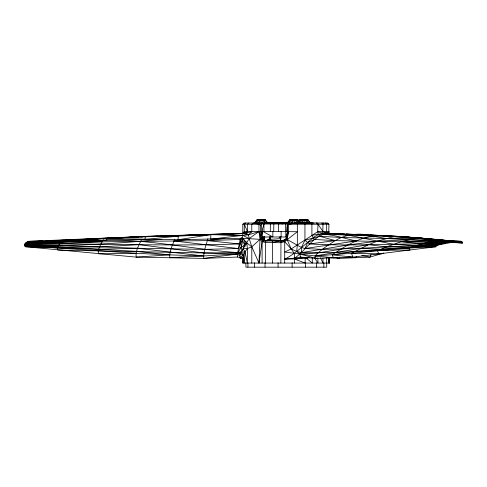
<?xml version="1.0" encoding="UTF-8"?>
<svg xmlns="http://www.w3.org/2000/svg" width="487" height="487" viewBox="0 0 487 487"><rect width="100%" height="100%" fill="white"/><g stroke="black" fill="none" stroke-linecap="round" stroke-linejoin="round"><path stroke-width="0.73" d="M242.812 238.204L242.812 240.31L241.211 247.451L237.729 252.625L237.364 254.037L237.516 257.045L240.45 257.635M328.256 257.897L328.999 263.071L329.023 257.879M243.153 263.071L243.238 254.561L244.961 251.785L247.396 248.589L251.791 246.806L261.148 238.332L262.584 238.332L264.021 239.927L265.878 240.98L281.261 240.98L284.804 239.927L286.569 238.332L288.578 231.532L288.535 223.016L287.494 224.014L261.282 224.014L259.821 223.016L258.938 224.245L258.938 231.532L259.991 239.348L258.974 263.071L251.791 246.806L249.204 238.557L248.516 234.844L246.178 233.011L237.881 233.523M237.516 257.045L203.73 258.402L136.165 257.124L25.476 246.739L24.423 245.746L24.35 244.973L25.927 242.672L28.77 241.327L144.584 236.414L244.157 233.285L244.364 224.245L245.685 223.016M328.999 263.071L329.078 257.867M305.203 257.97L305.118 263.071L294.385 258.944L284.7 259.133C295.426 253.8 303.827 245.162 313.141 237.82C317.682 234.004 323.879 232.086 329.723 233.559L326.205 233.011L322.978 231.532L317.707 231.721L291.177 248.96L284.7 252.041L315.004 255.979L333.431 257.751L352.856 257.124L436.042 246.739L436.078 245.746L438.245 244.973L450.256 242.672L461.195 241.327L462.65 242.307L462.632 242.843L461.146 243.153L451.4 242.295M329.431 257.751L329.431 263.071L242.916 263.071L243.238 254.561L240.87 252.497L249.204 238.557L258.938 231.532L297.338 231.721L284.7 241.662L280.853 242.715L265.385 242.556L262.103 241.503L259.991 239.348L242.605 238.265L177.956 239.756L106.787 238.496L30.078 242.843L28.77 241.327L43.039 240.913M450.256 242.672L335.299 240.621L319.563 236.262L318.34 234.442L317.707 231.721L317.999 224.245L316.471 223.016M242.916 263.071L243.19 257.246L240.14 258.159L239.75 254.841L240.87 252.497L244.961 251.785L247.396 263.071L247.396 248.589L246.799 242.964L242.605 238.265L242.733 233.559L242.362 233.267M263.254 239.659L263.461 236.658M304.186 223.016L304.935 224.245L304.935 240.31L309.47 243.926C353.471 246.562 397.556 243.013 441.587 244.139L360.952 248.267L322.437 249.387L305.002 248.534L301.374 247.451L287.208 239.561L280.975 240.98L280.853 263.071M264.21 240.408L264.593 236.658M264.386 240.408L264.794 236.658M245.168 246.428L241.449 237.82L240.931 242.477L241.211 247.451L241.972 250.811M286.484 231.575L287.336 224.014L288.341 223.016M270.796 236.816L270.614 238.332L269.013 239.927L266.511 240.773L259.991 239.348M328.707 233.638L328.962 224.245L327.556 223.016L244.157 223.016L242.812 224.245L242.812 233.736M287.336 224.014L287.458 231.532L286.6 238.332L291.177 248.96L294.264 253.435L294.745 258.08L294.385 263.071M269.859 236.968L269.968 240.834M287.458 231.532L286.569 238.332L284.731 239.927L284.7 263.071M249.204 238.557L242.818 235.385L210.634 239.16L210.944 234.649L144.584 236.414L29.543 242.307L63.377 240.061L64.12 240.98L144.919 239.458L145.321 236.566L178.327 236.134L210.944 234.649L242.818 235.385L248.516 234.844L258.938 231.532L261.148 238.332L262.67 239.927L265.878 240.98L265.385 242.556L265.385 263.071M272.811 222.863L269.134 223.016L275.386 222.717L266.943 223.016L279.368 222.717L273.858 223.016L273.712 231.575M258.974 263.071L262.103 241.503L262.67 239.927L261.282 224.014L263.193 223.016L263.948 224.014L263.948 231.575M287.208 239.561L288.578 231.532M240.389 238.18L237.729 252.625L204.047 252.972L57.673 250.062L57.253 248.06L60.388 242.319L207.206 240.621L240.024 239.464L241.449 237.82M269.962 236.968L269.688 238.332L267.984 239.927L265.33 240.773M272.422 263.071L272.422 242.556L272.75 240.98M328.518 233.523L328.962 231.532L322.978 231.532L317.999 224.245M278.345 231.575L278.588 223.016L288.073 222.79M270.035 236.968L269.688 238.332L270.614 238.332L267.984 239.927L267.698 240.98M263.948 224.014L261.878 231.532L261.148 238.332L260.399 231.532L260.399 225.25L261.282 224.014M261.702 234.862L262.773 231.331L272.854 236.986L272.854 231.331M241.083 253.605L203.542 255.979L169.537 254.871L136.165 257.124C135.349 250.878 139.002 245.064 141.528 239.574M242.374 250.781L244.34 245.156L246.014 242.922M301.301 223.058L304.564 219.838L308.417 223.223L301.301 223.058L302.464 219.838L306.487 219.838L308.417 223.223L311.041 223.296L307.942 219.838L301.362 219.838L307.942 219.838L308.581 221.061M326.205 233.011L326.667 231.763L326.667 224.245L325.462 223.016L328.962 224.245L288.578 224.245L287.543 225.25L287.543 231.532L286.6 238.332L284.804 239.927L272.422 242.556M207.943 238.764C205.964 245.095 203.463 251.7 203.73 258.402L237.364 254.037L241.534 251.803M243.549 233.559L244.285 231.721L258.938 231.532M371.033 254.561L369.956 257.124L339.104 258.402L330.064 257.726M174.778 239.263C172.477 245.125 169.306 251.329 169.756 257.751L203.542 255.979L137.657 248.267L24.6 244.139C96.109 243.068 167.644 246.55 239.135 243.926L242.812 240.31L242.812 238.849M356.399 256.6L355.79 257.751L348.479 256.911M339.768 257.191L339.104 258.402L334.764 257.306M265.141 219.838L257.106 219.838L254.007 223.271L255.498 222.729L257.106 219.838L260.326 219.826L263.686 219.838L265.616 223.223L268.24 223.296L265.141 219.838L258.56 219.838L265.141 219.838L265.786 221.061M298.592 221.061L297.947 219.838L289.911 219.838L286.813 223.271L288.304 222.729L289.911 219.838L291.731 219.826L296.492 219.838L298.428 223.223L301.051 223.296L297.947 219.838L291.366 219.838L297.727 219.838L300.637 223.253M298.939 221.573L299.901 219.838L307.723 219.838L310.627 223.253M278.588 223.016L286.058 223.016L285.437 224.014L285.437 231.575M243.244 233.352L244.285 231.721M103.53 239.744L100.712 244.267L98.611 249.283L98.137 250.756L98.587 253.843L135.934 253.283L169.537 254.871L136.579 251.365L24.35 244.973C70.238 246.732 116.095 243.695 161.757 239.33M255.76 221.573L257.106 219.838L264.922 219.838L267.826 223.253M286.813 223.271L287.227 223.308L289.911 219.838L297.947 219.838M299.006 220.995L299.901 219.838L307.942 219.838M255.87 221.573L257.325 219.838L259.723 219.826L257.325 219.838M287.227 223.308L290.13 219.838L292.529 219.826L291.305 223.058L288.304 222.729L290.769 219.838L291.731 219.826L290.13 219.838M299.152 220.995L300.12 219.838L302.524 219.826L299.901 219.838L298.574 221.311M255.498 222.729L259.668 219.838L258.5 223.058L261.762 219.838L265.616 223.223L255.498 222.729L257.964 219.838L258.926 219.826L258.213 219.85M299.286 221.573L300.759 219.838L301.727 219.826L300.12 219.838M247.396 248.589L243.153 248.589L244.961 251.785L244.364 263.071L243.238 254.561L240.14 258.159L243.579 258.974M434.112 239.348L399.553 236.414L327.617 233.267C313.044 235.769 306.043 250.269 294.745 258.08L284.7 259.133M294.568 219.838L291.305 223.058L298.428 223.223L294.568 219.838L295.012 223.21M260.399 225.25L258.938 224.245L253.313 223.016L251.791 224.245L251.791 231.763L248.516 234.844L242.733 233.559L205.861 234.484M268.489 240.645L269.895 239.348L280.92 238.606M248.912 223.016L247.396 224.245L247.396 231.532L246.178 233.011L242.733 233.559L160.96 235.958M308.533 257.258L307.309 258.159L294.385 258.944L304.497 257.355M288.304 222.729L292.474 219.838L291.019 219.85M299.487 221.902L302.464 219.838L300.759 219.838M379.787 235.465C362.328 235.738 346.233 245.29 332.134 254.871L333.431 257.751L316.142 258.402L315.004 255.979L351.468 253.283L368.665 244.651L377.309 241.187L393.636 236.676L399.553 236.414L428 238.837M309.251 257.252L307.309 258.159L305.739 257.471M368.422 234.977C356.892 232.981 345.38 234.551 335.299 240.621L314.499 239.464L307.62 242.477L305.002 248.534L356.332 240.949C341.722 238.143 326.905 231.629 311.905 235.398L311.905 224.245L310.463 223.016L299.45 222.766M361.774 255.669L369.956 257.124L383.774 253.033M242.124 251.481L237.729 252.625C193.881 249.405 150.66 239.665 106.556 239.86M278.345 224.014L282.35 222.997L281.894 224.014L286.058 223.016M138.217 236.913L144.584 236.414L145.205 236.725L155.743 236.542M265.391 240.803L269.895 239.348L272.257 241.004M403.76 236.566L399.224 236.481L425.072 238.496L403.76 236.566L399.267 236.627M251.791 231.763L244.157 233.285L247.396 231.532L244.364 224.245M304.485 257.386L296.376 258.974L294.745 258.08L300.436 257.045L316.142 258.402L299.876 254.037L296.674 251.481L291.177 248.96L284.7 241.662L280.975 240.98M309.47 243.926L335.299 240.621C328.141 245.125 320.75 249.703 315.004 255.979L360.952 248.267L380.871 249.283L409.19 248.06L409.993 250.062C373.821 249.813 337.728 253.447 301.575 252.625L301.374 247.451L304.935 240.31L319.563 236.262L342.111 237.522L385.941 238.496L409.117 239.744L439.42 240.347L461.195 241.327L416.075 238.38L401.27 241.668L386.343 246.958L377.571 250.756L351.468 253.283L352.856 257.124L332.134 254.871L355.005 251.365L438.245 244.973L416.087 245.533L393.399 244.267L348.181 235.148L327.617 233.267L322.808 233.285L317.707 231.721M288.578 224.245L296.711 223.016L297.338 224.245L297.338 245.156L296.674 251.481L301.575 252.625L348.235 244.937L377.309 241.187L409.117 239.744L454.645 242.191L427.823 242.319L416.087 245.533L409.19 248.06L377.571 250.756L378.667 253.843L351.468 253.283M265.878 240.98L262.103 241.503L262.103 263.071M224.44 238.393L207.206 240.621L239.135 243.926M144.919 239.458L178.327 236.134L177.639 235.27M189.668 239.385L173.908 240.949L238.338 248.534L241.211 247.451L244.34 245.156L244.34 239.933M239.75 254.841L243.238 254.561M105.898 238.106L106.787 238.496L106.556 240.146L30.31 243.153L30.078 242.843L105.898 238.106L121.701 237.51M229.669 233.991L234.15 233.736M277.541 222.79L278.905 222.717L276.653 222.79M196.127 234.971L203.615 234.594M269.134 223.016L288.182 222.717M436.042 246.739L409.19 248.06L436.078 245.746L411.783 247.019L386.343 246.958L368.665 244.651L317.767 252.972L299.876 254.037L300.436 257.045M68.6 240.067L62.555 240.347L78.456 239.452M73.129 239.854L78.413 239.61M83.697 239.367L89.742 239.08M94.271 238.873L100.31 238.593L92.78 238.867M128.629 237.492L106.787 238.496L145.321 236.566L140.682 236.938M130.139 237.419L138.424 237.041L106.58 238.356L64.12 240.98L63.919 241.698L30.078 242.843M110.908 238.113L104.839 238.38L107.079 238.387M115.462 237.912L122.286 237.613M126.839 237.412L132.908 237.145M149.594 236.426L157.928 236.085M140.658 236.919L210.847 234.405L242.818 235.385M274.278 222.803L276.488 222.717M80.72 239.361L89.011 239.02M123.96 237.419L132.994 237.078M136.756 236.938L143.525 236.676M29.354 241.625L27.844 241.68L29.342 241.662M37.651 241.308L42.935 241.102M50.484 240.809L56.522 240.578M353.404 234.49L377.163 235.27L458.425 241.68L433.978 241.217L401.27 241.668L421.639 243.89L445.745 243.342L427.823 242.319L439.42 240.347L445.763 240.316M272.154 222.936L267.813 223.009M273.858 223.016L282.825 222.717M265.025 223.016L275.386 222.717M46.04 240.828L56.553 240.523M29.871 242.106L26.858 242.191L29.841 242.203M50.703 242.282L60.388 242.319L25.141 243.342L59.286 243.89L102.106 241.668L69.787 241.308M154.069 236.445L157.831 236.359M164.776 236.378L178.327 236.134L177.956 239.756L210.944 234.649L210.354 234.259M263.686 219.838L262.523 219.826L264.922 219.838M296.492 219.838L295.329 219.826L297.727 219.838M306.487 219.838L305.325 219.826L307.723 219.838M63.316 240.335L68.63 240.261M25.927 242.672L30.419 242.623M39.41 242.532L60.388 242.319M310.481 223.016L314.054 223.016M307.516 223.016L312.295 222.997M416.075 238.38L385.941 238.496L371.624 235.945L346.147 234.058M242.812 224.245L258.938 224.245M286.496 231.331L287.878 231.331M261.903 236.986L287.19 236.986M264.995 240.359L284.006 240.359M307.084 219.838L306.116 219.826L306.834 219.85M297.094 219.838L296.126 219.826L296.839 219.85M264.283 219.838L263.321 219.826L264.033 219.85M390.166 236.311L396.96 236.439M299.523 222.766L311.656 223.016M390.184 236.378L392.455 236.445M300.169 222.906L303.73 223.016L299.949 222.863M344.656 234.01L334.204 233.693L343.061 233.991M300.455 222.851L305.459 223.016L300.309 222.827M346.02 234.089L355.65 234.405M365.299 234.977L358.481 234.734L361.494 234.965M369.84 235.136L378.929 235.458M25.476 246.739L98.611 249.283L137.657 248.267L204.893 249.387L238.338 248.534L240.931 242.477L240.024 239.464M369.925 235.044L379.69 235.477M399.553 236.414L380.444 235.513L388.736 235.958M444.753 240.316L443.566 240.061C403.869 235.933 363.905 236.305 324.099 233.997L322.808 233.285L322.978 224.245L321.767 223.016M390.239 236.037L397.776 236.445M377.37 253.599L381.723 253.843M453.641 242.27L462.632 242.843L454.651 241.759M135.934 253.283L24.423 245.746L57.624 247.019L99.506 246.958L139.045 244.651L204.047 252.972L237.364 254.037L240.304 256.284M254.007 223.271L254.421 223.308M421.395 238.106L438.501 239.829L435.591 239.501M457.567 241.777L462.65 242.307L457.512 241.698M453.732 241.826L462.632 242.843M447.236 240.493L450.171 240.834M429.467 239.007L432.395 239.354M435.323 239.695L436.79 239.866M424.5 238.356L432.773 239.348M435.031 239.622L436.535 239.805M316.611 223.016L318.102 223.32M322.802 223.016L324.074 223.344M300.053 223.028L301.051 223.296M279.167 236.907L281.036 238.143M246.799 242.964L251.791 246.806L251.791 263.071M305.763 257.69L312.319 263.071L312.252 258.104M269.402 223.016L270.315 224.014L270.315 231.575M314.499 239.464L311.905 235.398M314.279 257.599L317.999 263.071L317.804 257.806M326.667 231.763L327.605 233.614M320.434 257.757L322.978 263.071L322.978 258M304.564 219.838L305.002 223.21M261.762 219.838L262.207 223.21M287.494 224.014L287.543 225.25M328.962 231.532L328.999 233.663M329.322 257.867L329.322 263.071M326.667 257.897L326.74 267.174L245.911 267.174L245.911 262.706M323.873 262.706L323.873 267.174M316.483 262.706L316.483 267.174M305.452 262.706L305.452 267.174M292.115 262.706L292.115 267.174M285.808 231.331L285.808 236.986M281.133 231.331L281.133 236.986M280.536 236.676L280.536 240.359M280.317 236.986L280.317 240.359M278.077 262.706L278.077 267.174M265.038 262.706L265.038 267.174M254.567 262.706L254.567 267.174M247.92 262.706L247.92 267.174M245.911 241.102L245.911 244.827M302.555 223.016L301.057 222.949L302.555 223.016M443.712 240.353L440.735 240.054L443.724 240.347"/></g></svg>
